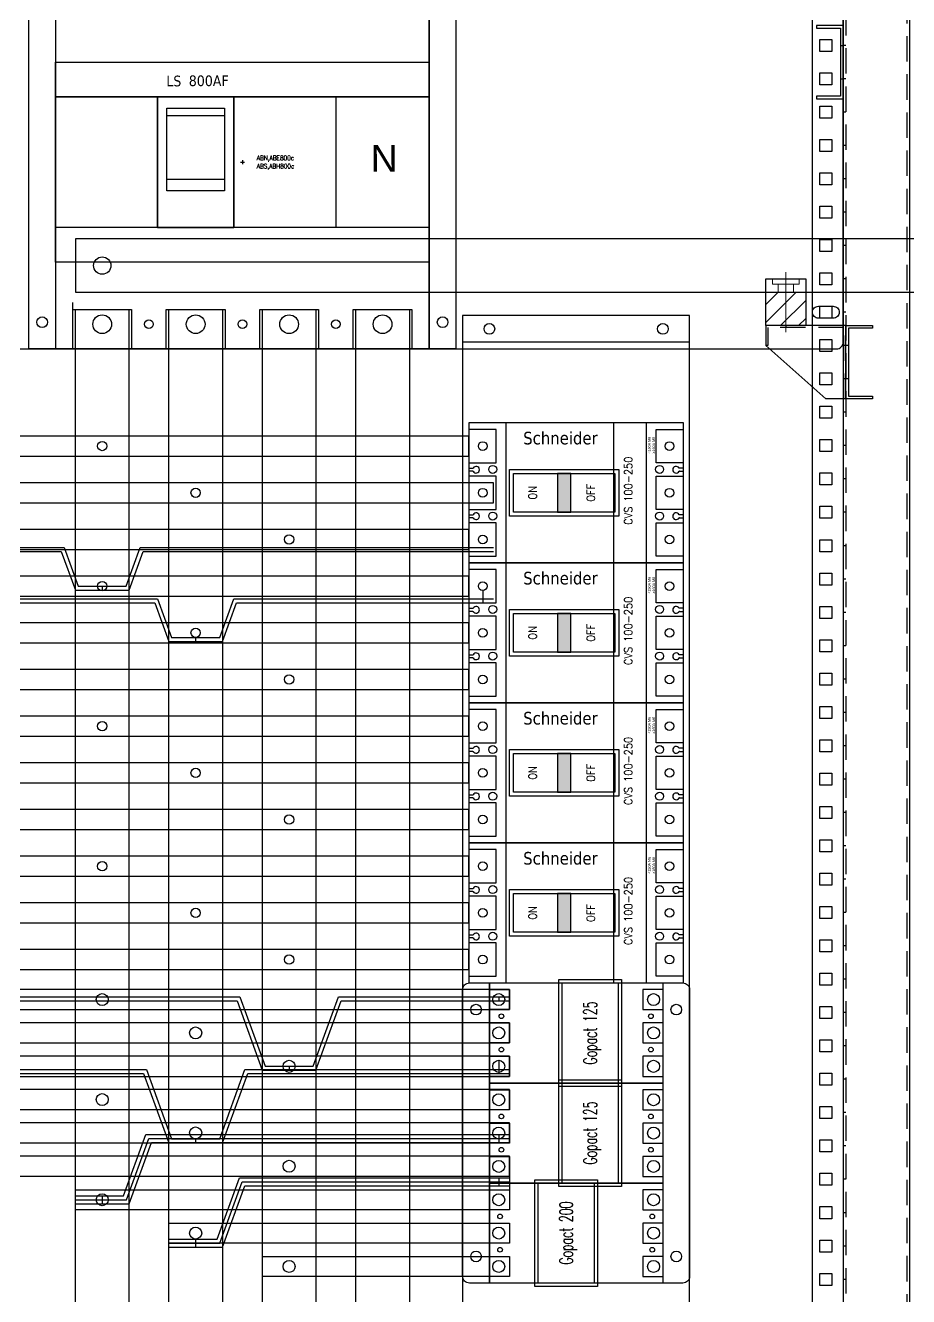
# Model space of a CAD drawing. Header units: millimetres. Extents: x 173893 to 258446, y -176540 to -123824.
# Drawn here: x 195892 to 196554, y -140804 to -139851 of the extents above; entities that cross this region are included whole.
import ezdxf
from ezdxf.enums import TextEntityAlignment as Align

# ---------------------------------------------------------------- set-up
doc = ezdxf.new("R2010")
doc.units = ezdxf.units.MM
doc.header["$LTSCALE"] = 3
doc.linetypes.add('CENTER', pattern=[50.8, 31.75, -6.35, 6.35, -6.35])
doc.linetypes.add('HIDDEN', pattern=[9.525, 6.35, -3.175])
for name, color, linetype in [('@.DM. NÉT CHÍNH', 7, 'Continuous'), ('@.HIDDEN', 8, 'HIDDEN'), ('@.VISIBLE', 7, 'Continuous'), ('Text', 7, 'Continuous'), ('Thiet bi', 7, 'Continuous')]:
    doc.layers.add(name, color=color, linetype=linetype)
for name, color, linetype, lineweight in [('Center', 10, 'CENTER', 9), ('Duonggapra', 2, 'HIDDEN', 13), ('Hatch', 8, 'Continuous', 13)]:
    doc.layers.add(name, color=color, linetype=linetype, lineweight=lineweight)
doc.styles.add('Ann_w01', font='romans.shx', dxfattribs={"width": 0.6, "bigfont": 'chineset.shx'})
doc.styles.add('HW_Standard', font='complex.shx', dxfattribs={"width": 0.9})
doc.styles.get("Standard").update_dxf_attribs({"font": 'arial.ttf'})
doc.styles.add('STYLE1', font='', dxfattribs={"height": 20})
doc.styles.add('Tahoma (Input Text)', font='tahoma.ttf')
doc.styles.add('VietnamArial (Nhap Text)', font='')
doc.styles.get('STYLE1').set_extended_font_data('.VnTeknicalH')
doc.styles.get('VietnamArial (Nhap Text)').set_extended_font_data('.VnArial')

# ---------------------------------------------------------------- blocks, each defined once
blk = doc.blocks.new('Oval 20x9')
at = {"layer": '@.VISIBLE', "color": 2}
blk.add_lwpolyline([(-5.5, -4.5), (5.5, -4.5, 0.414214), (10, 0), (10, 0, 0.414214), (5.5, 4.5), (-5.5, 4.5, 0.414214), (-10, 0), (-10, 0, 0.414214)], format="xyb", close=True, dxfattribs=at)

msp = doc.modelspace()

# ---------------------------------------------------------------- hatches: boundary and pattern name
at = {"layer": 'Hatch'}
h = msp.add_hatch(dxfattribs=at)
h.set_pattern_fill('ANSI31', color=1, scale=3, style=0)
h.set_pattern_definition([(45, (16487.23, 247675.487), (-6.7351921, 6.7351921), [])])
h.paths.add_polyline_path([(196461.97, -140076.4), (196446.97, -140076.4), (196446.97, -140051.4), (196461.97, -140051.4)])
h.paths.add_polyline_path([(196476.97, -140076.4), (196461.97, -140076.4), (196461.97, -140051.4), (196476.97, -140051.4)])
at = {"layer": 'Thiet bi'}
for points in [[(196290.93, -140216.2), (196300.93, -140216.2), (196300.93, -140187.2), (196290.93, -140187.2)], [(196290.93, -140321.2), (196300.93, -140321.2), (196300.93, -140292.2), (196290.93, -140292.2)], [(196290.93, -140426.2), (196300.93, -140426.2), (196300.93, -140397.2), (196290.93, -140397.2)], [(196290.93, -140531.2), (196300.93, -140531.2), (196300.93, -140502.2), (196290.93, -140502.2)]]:
    msp.add_hatch(color=8, dxfattribs=at).paths.add_polyline_path(points)

# ---------------------------------------------------------------- linework, layer by layer
for p, q in [((195914.97, -139813.9), (195914.97, -140093.9)), ((196194.97, -140093.9), (196194.97, -139813.9)), ((195914.97, -139878.9), (196194.97, -139878.9)), ((195914.97, -140028.9), (195914.97, -139878.9)), ((196194.97, -139878.9), (196194.97, -140028.9)), ((196048.47, -139904.9), (195991.47, -139904.9)), ((195998.47, -139975.33), (195998.47, -139913.49)), ((195998.47, -139913.49), (196041.47, -139913.49)), ((196041.47, -139913.49), (196041.47, -139975.33)), ((195998.47, -139919.04), (196041.47, -139919.04)), ((195998.47, -139966.61), (196041.47, -139966.61)), ((196041.47, -139975.33), (195998.47, -139975.33)), ((195991.47, -140002.9), (196048.47, -140002.9)), ((196194.97, -140028.9), (195914.97, -140028.9)), ((196461.97, -140076.4), (196461.97, -140077.9)), ((195914.97, -140093.9), (195927.97, -140093.9)), ((195971.97, -140093.9), (195997.97, -140093.9)), ((196041.97, -140093.9), (196067.97, -140093.9)), ((196111.97, -140093.9), (196137.97, -140093.9)), ((196181.97, -140093.9), (196194.97, -140093.9)), ((196491.97, -140131.4), (196446.97, -140091.4)), ((196448.47, -140091.4), (196446.97, -140091.4)), ((196506.97, -140091.4), (196505.47, -140091.4)), ((196506.97, -140116.4), (196505.47, -140116.4)), ((196506.97, -140131.4), (196491.97, -140131.4))]:
    msp.add_line(p, q)
at = {"color": 3}
for p, q in [((196194.97, -139904.9), (195914.97, -139904.9)), ((195991.47, -139904.9), (195991.47, -140002.9)), ((196048.47, -140002.9), (196048.47, -139904.9)), ((196124.97, -139904.9), (196124.97, -140002.9)), ((196194.97, -140002.9), (195914.97, -140002.9))]:
    msp.add_line(p, q, dxfattribs=at)
at = {"color": 5}
for p, q in [((195991.47, -140002.9), (195991.47, -139904.9)), ((196048.47, -139904.9), (196048.47, -140002.9))]:
    msp.add_line(p, q, dxfattribs=at)
at = {"color": 1}
for p, q in [((196446.97, -140051.4), (196476.97, -140051.4)), ((195927.97, -140093.9), (195927.97, -140059.1)), ((195927.97, -140064.4), (195971.97, -140064.4)), ((195971.97, -140064.4), (195971.97, -140093.9)), ((195997.97, -140093.9), (195997.97, -140064.4)), ((195997.97, -140064.4), (196041.97, -140064.4)), ((196041.97, -140064.4), (196041.97, -140093.9)), ((196067.97, -140093.9), (196067.97, -140064.4)), ((196067.97, -140064.4), (196111.97, -140064.4)), ((196111.97, -140064.4), (196111.97, -140093.9)), ((196137.97, -140093.9), (196137.97, -140064.4)), ((196137.97, -140064.4), (196181.97, -140064.4)), ((196181.97, -140064.4), (196181.97, -140093.9)), ((195971.97, -140093.9), (195927.97, -140093.9)), ((196041.97, -140093.9), (195997.97, -140093.9)), ((196111.97, -140093.9), (196067.97, -140093.9)), ((196181.97, -140093.9), (196137.97, -140093.9))]:
    msp.add_line(p, q, dxfattribs=at)
at = {"color": 7}
for p, q in [((196252.42, -140149.2), (196252.42, -140254.2)), ((196332.9, -140149.2), (196332.9, -140254.2)), ((196357.45, -140149.2), (196357.45, -140254.2)), ((196252.42, -140254.2), (196252.42, -140359.2)), ((196332.9, -140254.2), (196332.9, -140359.2)), ((196357.45, -140254.2), (196357.45, -140359.2)), ((196252.42, -140359.2), (196252.42, -140464.2)), ((196332.9, -140359.2), (196332.9, -140464.2)), ((196357.45, -140359.2), (196357.45, -140464.2)), ((196252.42, -140464.2), (196252.42, -140569.2)), ((196332.9, -140464.2), (196332.9, -140569.2)), ((196357.45, -140464.2), (196357.45, -140569.2))]:
    msp.add_line(p, q, dxfattribs=at)
at = {"color": 3}
msp.add_lwpolyline([(195914.97, -139904.9), (196194.97, -139904.9), (196194.97, -140002.9), (195914.97, -140002.9)], close=True, dxfattribs=at)
at = {"color": 1}
msp.add_lwpolyline([(196446.97, -140041.4), (196476.97, -140041.4), (196476.97, -140076.4), (196446.97, -140076.4)], close=True, dxfattribs=at)
for points in [[(196140.06, -140064.4), (196180.06, -140064.4), (196180.06, -140973.9), (196140.06, -140973.9)], [(196257.93, -140216.2), (196257.93, -140187.2), (196333.93, -140187.2), (196333.93, -140216.2)], [(196257.93, -140321.2), (196257.93, -140292.2), (196333.93, -140292.2), (196333.93, -140321.2)], [(196257.93, -140426.2), (196257.93, -140397.2), (196333.93, -140397.2), (196333.93, -140426.2)], [(196257.93, -140531.2), (196257.93, -140502.2), (196333.93, -140502.2), (196333.93, -140531.2)]]:
    msp.add_lwpolyline(points, close=True)
msp.add_lwpolyline([(196506.97, -140131.4), (196506.97, -140076.4), (196446.97, -140076.4), (196446.97, -140091.4)])
at = {"linetype": 'HIDDEN'}
msp.add_lwpolyline([(196505.47, -140131.4), (196505.47, -140077.9), (196448.47, -140077.9), (196448.47, -140091.4)], dxfattribs=at)
at = {"color": 5}
for points in [[(196254.93, -140219.2), (196254.93, -140184.2), (196336.93, -140184.2), (196336.93, -140219.2)], [(196254.93, -140324.2), (196254.93, -140289.2), (196336.93, -140289.2), (196336.93, -140324.2)], [(196254.93, -140429.2), (196254.93, -140394.2), (196336.93, -140394.2), (196336.93, -140429.2)], [(196254.93, -140534.2), (196254.93, -140499.2), (196336.93, -140499.2), (196336.93, -140534.2)]]:
    msp.add_lwpolyline(points, close=True, dxfattribs=at)
at = {"color": 6}
msp.add_circle((195949.97, -140031.4), 6.5, dxfattribs=at)
at = {"color": 1}
for centre in [(195949.97, -140075.4), (196019.97, -140075.4), (196089.97, -140075.4), (196159.97, -140075.4)]:
    msp.add_circle(centre, 7, dxfattribs=at)
at = {"color": 3}
for centre in [(195984.97, -140075.4), (196054.97, -140075.4), (196124.97, -140075.4)]:
    msp.add_circle(centre, 3.25, dxfattribs=at)
at = {"layer": '@.DM. NÉT CHÍNH', "color": 1}
for p, q in [((196502.97, -139866.4), (196504.97, -139866.4)), ((196506.97, -139866.4), (196504.97, -139866.4)), ((196502.97, -139891.4), (196504.97, -139891.4)), ((196506.97, -139891.4), (196504.97, -139891.4)), ((196506.97, -139916.4), (196504.97, -139916.4)), ((196506.97, -139941.4), (196504.97, -139941.4)), ((196506.97, -139966.4), (196504.97, -139966.4)), ((196506.97, -139991.4), (196504.97, -139991.4)), ((196506.97, -140016.4), (196504.97, -140016.4)), ((196506.97, -140041.4), (196504.97, -140041.4)), ((196506.97, -140066.4), (196504.97, -140066.4)), ((196506.97, -140091.4), (196504.97, -140091.4)), ((196508.97, -140091.4), (196506.97, -140091.4)), ((196506.97, -140116.4), (196504.97, -140116.4)), ((196508.97, -140116.4), (196506.97, -140116.4)), ((196506.97, -140141.4), (196504.97, -140141.4)), ((196506.97, -140166.4), (196504.97, -140166.4)), ((196506.97, -140191.4), (196504.97, -140191.4)), ((196506.97, -140216.4), (196504.97, -140216.4)), ((196506.97, -140241.4), (196504.97, -140241.4)), ((196506.97, -140266.4), (196504.97, -140266.4)), ((196506.97, -140291.4), (196504.97, -140291.4)), ((196506.97, -140316.4), (196504.97, -140316.4)), ((196506.97, -140341.4), (196504.97, -140341.4)), ((196506.97, -140366.4), (196504.97, -140366.4)), ((196506.97, -140391.4), (196504.97, -140391.4)), ((196506.97, -140416.4), (196504.97, -140416.4)), ((196506.97, -140441.4), (196504.97, -140441.4)), ((196506.97, -140466.4), (196504.97, -140466.4)), ((196506.97, -140491.4), (196504.97, -140491.4)), ((196506.97, -140516.4), (196504.97, -140516.4)), ((196506.97, -140541.4), (196504.97, -140541.4)), ((196506.97, -140566.4), (196504.97, -140566.4)), ((196506.97, -140591.4), (196504.97, -140591.4)), ((196506.97, -140616.4), (196504.97, -140616.4)), ((196506.97, -140641.4), (196504.97, -140641.4)), ((196506.97, -140666.4), (196504.97, -140666.4)), ((196506.97, -140691.4), (196504.97, -140691.4)), ((196506.97, -140716.4), (196504.97, -140716.4)), ((196506.97, -140741.4), (196504.97, -140741.4)), ((196506.97, -140766.4), (196504.97, -140766.4)), ((196506.97, -140791.4), (196504.97, -140791.4))]:
    msp.add_line(p, q, dxfattribs=at)
at = {"layer": '@.DM. NÉT CHÍNH', "color": 1, "linetype": 'Continuous'}
for p, q in [((195949.97, -140271.7), (195949.97, -140274.7)), ((196246.97, -140682.7), (196246.97, -140688.7)), ((195949.97, -140728.7), (195949.97, -140734.7))]:
    msp.add_line(p, q, dxfattribs=at)
at = {"layer": '@.DM. NÉT CHÍNH', "linetype": 'Continuous'}
for p, q in [((196234.97, -140274.95), (196234.97, -140284.2)), ((196234.97, -140281.2), (196234.97, -140284.2)), ((196019.97, -140310.2), (196019.97, -140313.2)), ((196246.97, -140627.2), (196246.97, -140637.14)), ((196019.97, -140686.14), (196019.97, -140689.14)), ((196254.97, -140714.2), (196254.97, -140724.2)), ((196246.97, -140715.2), (196246.97, -140721.2)), ((196019.97, -140761.2), (196019.97, -140767.2))]:
    msp.add_line(p, q, dxfattribs=at)
at = {"layer": '@.DM. NÉT CHÍNH'}
msp.add_lwpolyline([(196504.97, -139066.4), (196504.97, -141166.4), (196554.97, -141166.4), (196554.97, -139066.4)], close=True, dxfattribs=at)
at = {"layer": '@.DM. NÉT CHÍNH', "linetype": 'HIDDEN'}
msp.add_lwpolyline([(196506.97, -139068.4), (196506.97, -141164.4), (196552.97, -141164.4), (196552.97, -139068.4)], close=True, dxfattribs=at)
at = {"layer": '@.DM. NÉT CHÍNH', "color": 1}
for points in [[(196484.97, -139906.4), (196504.97, -139906.4), (196504.97, -139851.4), (196484.97, -139851.4), (196484.97, -139853.4), (196502.97, -139853.4), (196502.97, -139904.4), (196484.97, -139904.4)], [(196526.97, -140131.4), (196506.97, -140131.4), (196506.97, -140076.4), (196526.97, -140076.4), (196526.97, -140078.4), (196508.97, -140078.4), (196508.97, -140129.4), (196526.97, -140129.4)]]:
    msp.add_lwpolyline(points, close=True, dxfattribs=at)
at = {"layer": '@.DM. NÉT CHÍNH', "color": 1, "linetype": 'Continuous'}
for points in [[(195866.97, -140242.7), (195921.41, -140242.7), (195931.97, -140271.7), (195967.97, -140271.7), (195978.52, -140242.7), (196242.97, -140242.7)], [(195866.97, -140245.7), (195919.31, -140245.7), (195929.87, -140274.7), (195970.07, -140274.7), (195980.62, -140245.7), (196242.97, -140245.7)], [(195929.87, -140731.7), (195929.87, -140731.7), (195968.07, -140731.7), (195984.81, -140685.7), (196254.97, -140685.7)], [(195929.97, -140728.7), (195965.97, -140728.7), (195982.71, -140682.7), (196254.97, -140682.7)], [(195929.77, -140734.7), (195970.17, -140734.7), (195986.91, -140688.7), (196254.97, -140688.7)]]:
    msp.add_lwpolyline(points, dxfattribs=at)
at = {"layer": '@.DM. NÉT CHÍNH', "linetype": 'Continuous'}
for points in [[(195999.77, -140767.2), (196040.17, -140767.2), (196056.91, -140721.2), (196254.97, -140721.2)], [(195999.87, -140764.2), (195999.87, -140764.2), (196038.07, -140764.2), (196054.81, -140718.2), (196254.97, -140718.2)], [(195999.97, -140761.2), (196035.97, -140761.2), (196052.71, -140715.2), (196254.97, -140715.2)]]:
    msp.add_lwpolyline(points, dxfattribs=at)
at = {"layer": '@.HIDDEN', "linetype": 'HIDDEN'}
for p, q in [((196054.97, -139952.4), (196054.97, -139955.4)), ((196053.47, -139953.9), (196056.47, -139953.9))]:
    msp.add_line(p, q, dxfattribs=at)
at = {"layer": '@.VISIBLE', "color": 151}
msp.add_line((196481.97, -141066.4), (196481.97, -139166.4), dxfattribs=at)
at = {"layer": '@.VISIBLE'}
for p, q in [((195914.97, -139813.9), (195914.97, -140093.9)), ((196194.97, -139813.9), (196194.97, -140093.9)), ((195632.97, -140093.9), (196476.97, -140093.9)), ((196389.97, -140088.9), (196219.97, -140088.9)), ((196239.97, -140569.2), (196239.97, -140794.2)), ((196294.47, -140644.2), (196294.47, -140569.2)), ((196336.47, -140569.2), (196336.47, -140644.2)), ((196369.97, -140569.2), (196369.97, -140794.2)), ((196239.97, -140574.2), (196254.97, -140574.2)), ((196254.97, -140574.2), (196254.97, -140589.2)), ((196354.97, -140574.2), (196354.97, -140589.2)), ((196369.97, -140574.2), (196354.97, -140574.2)), ((196254.97, -140589.2), (196239.97, -140589.2)), ((196354.97, -140589.2), (196369.97, -140589.2)), ((196239.97, -140599.2), (196254.97, -140599.2)), ((196254.97, -140599.2), (196254.97, -140614.2)), ((196354.97, -140599.2), (196354.97, -140614.2)), ((196369.97, -140599.2), (196354.97, -140599.2)), ((196254.97, -140614.2), (196239.97, -140614.2)), ((196354.97, -140614.2), (196369.97, -140614.2)), ((196239.97, -140624.2), (196254.97, -140624.2)), ((196254.97, -140624.2), (196254.97, -140639.2)), ((196354.97, -140624.2), (196354.97, -140639.2)), ((196369.97, -140624.2), (196354.97, -140624.2)), ((196254.97, -140639.2), (196239.97, -140639.2)), ((196294.47, -140719.2), (196294.47, -140644.2)), ((196336.47, -140644.2), (196336.47, -140719.2)), ((196354.97, -140639.2), (196369.97, -140639.2)), ((196239.97, -140649.2), (196254.97, -140649.2)), ((196254.97, -140649.2), (196254.97, -140664.2)), ((196354.97, -140649.2), (196354.97, -140664.2)), ((196369.97, -140649.2), (196354.97, -140649.2)), ((196254.97, -140664.2), (196239.97, -140664.2)), ((196354.97, -140664.2), (196369.97, -140664.2)), ((196239.97, -140674.2), (196254.97, -140674.2)), ((196254.97, -140674.2), (196254.97, -140689.2)), ((196354.97, -140674.2), (196354.97, -140689.2)), ((196369.97, -140674.2), (196354.97, -140674.2)), ((196254.97, -140689.2), (196239.97, -140689.2)), ((196354.97, -140689.2), (196369.97, -140689.2)), ((196239.97, -140699.2), (196254.97, -140699.2)), ((196254.97, -140699.2), (196254.97, -140714.2)), ((196354.97, -140699.2), (196354.97, -140714.2)), ((196369.97, -140699.2), (196354.97, -140699.2)), ((196254.97, -140714.2), (196239.97, -140714.2)), ((196354.97, -140714.2), (196369.97, -140714.2)), ((196239.97, -140724.2), (196254.97, -140724.2)), ((196254.97, -140724.2), (196254.97, -140739.2)), ((196276.47, -140794.2), (196276.47, -140719.2)), ((196318.47, -140719.2), (196318.47, -140794.2)), ((196354.97, -140724.2), (196354.97, -140739.2)), ((196369.97, -140724.2), (196354.97, -140724.2)), ((196254.97, -140739.2), (196239.97, -140739.2)), ((196354.97, -140739.2), (196369.97, -140739.2)), ((196239.97, -140749.2), (196254.97, -140749.2)), ((196254.97, -140749.2), (196254.97, -140764.2)), ((196354.97, -140749.2), (196354.97, -140764.2)), ((196369.97, -140749.2), (196354.97, -140749.2)), ((196254.97, -140764.2), (196239.97, -140764.2)), ((196354.97, -140764.2), (196369.97, -140764.2)), ((196239.97, -140774.2), (196254.97, -140774.2)), ((196254.97, -140774.2), (196254.97, -140789.2)), ((196354.97, -140774.2), (196354.97, -140789.2)), ((196369.97, -140774.2), (196354.97, -140774.2)), ((196254.97, -140789.2), (196239.97, -140789.2)), ((196354.97, -140789.2), (196369.97, -140789.2))]:
    msp.add_line(p, q, dxfattribs=at)
at = {"layer": '@.VISIBLE', "color": 4}
for p, q in [((196246.97, -140579.7), (196246.97, -140582.7)), ((196089.97, -140631.7), (196089.97, -140634.7))]:
    msp.add_line(p, q, dxfattribs=at)
at = {"layer": '@.VISIBLE', "color": 2}
msp.add_line((196246.97, -140634.14), (196246.97, -140637.14), dxfattribs=at)
at = {"layer": '@.VISIBLE'}
for points in [[(196214.97, -139813.9), (196214.97, -140093.9), (195894.97, -140093.9), (195894.97, -139813.9)], [(196389.97, -140068.9), (196219.97, -140068.9), (196219.97, -140853.9), (196389.97, -140853.9)], [(196369.97, -140569.2), (196369.97, -140644.2), (196239.97, -140644.2), (196239.97, -140569.2)], [(196369.97, -140644.2), (196369.97, -140719.2), (196239.97, -140719.2), (196239.97, -140644.2)], [(196369.97, -140719.2), (196369.97, -140794.2), (196239.97, -140794.2), (196239.97, -140719.2)]]:
    msp.add_lwpolyline(points, close=True, dxfattribs=at)
msp.add_lwpolyline([(196476.97, -140093.9), (196499.97, -140093.9, 0.414214), (196504.97, -140088.9), (196504.97, -139818.9, 0.414214), (196499.97, -139813.9), (196476.97, -139813.9)], format="xyb", dxfattribs=at)
at = {"layer": '@.VISIBLE', "color": 151}
for points in [[(196487.47, -139861.9), (196496.47, -139861.9), (196496.47, -139870.9), (196487.47, -139870.9)], [(196487.47, -139886.9), (196496.47, -139886.9), (196496.47, -139895.9), (196487.47, -139895.9)], [(196487.47, -139911.9), (196496.47, -139911.9), (196496.47, -139920.9), (196487.47, -139920.9)], [(196487.47, -139936.9), (196496.47, -139936.9), (196496.47, -139945.9), (196487.47, -139945.9)], [(196487.47, -139961.9), (196496.47, -139961.9), (196496.47, -139970.9), (196487.47, -139970.9)], [(196487.47, -139986.9), (196496.47, -139986.9), (196496.47, -139995.9), (196487.47, -139995.9)], [(196487.47, -140011.9), (196496.47, -140011.9), (196496.47, -140020.9), (196487.47, -140020.9)], [(196487.47, -140036.9), (196496.47, -140036.9), (196496.47, -140045.9), (196487.47, -140045.9)], [(196487.47, -140061.9), (196496.47, -140061.9), (196496.47, -140070.9), (196487.47, -140070.9)], [(196487.47, -140086.9), (196496.47, -140086.9), (196496.47, -140095.9), (196487.47, -140095.9)], [(196487.47, -140111.9), (196496.47, -140111.9), (196496.47, -140120.9), (196487.47, -140120.9)], [(196487.47, -140136.9), (196496.47, -140136.9), (196496.47, -140145.9), (196487.47, -140145.9)], [(196487.47, -140161.9), (196496.47, -140161.9), (196496.47, -140170.9), (196487.47, -140170.9)], [(196487.47, -140186.9), (196496.47, -140186.9), (196496.47, -140195.9), (196487.47, -140195.9)], [(196487.47, -140211.9), (196496.47, -140211.9), (196496.47, -140220.9), (196487.47, -140220.9)], [(196487.47, -140236.9), (196496.47, -140236.9), (196496.47, -140245.9), (196487.47, -140245.9)], [(196487.47, -140261.9), (196496.47, -140261.9), (196496.47, -140270.9), (196487.47, -140270.9)], [(196487.47, -140286.9), (196496.47, -140286.9), (196496.47, -140295.9), (196487.47, -140295.9)], [(196487.47, -140311.9), (196496.47, -140311.9), (196496.47, -140320.9), (196487.47, -140320.9)], [(196487.47, -140336.9), (196496.47, -140336.9), (196496.47, -140345.9), (196487.47, -140345.9)], [(196487.47, -140361.9), (196496.47, -140361.9), (196496.47, -140370.9), (196487.47, -140370.9)], [(196487.47, -140386.9), (196496.47, -140386.9), (196496.47, -140395.9), (196487.47, -140395.9)], [(196487.47, -140411.9), (196496.47, -140411.9), (196496.47, -140420.9), (196487.47, -140420.9)], [(196487.47, -140436.9), (196496.47, -140436.9), (196496.47, -140445.9), (196487.47, -140445.9)], [(196487.47, -140461.9), (196496.47, -140461.9), (196496.47, -140470.9), (196487.47, -140470.9)], [(196487.47, -140486.9), (196496.47, -140486.9), (196496.47, -140495.9), (196487.47, -140495.9)], [(196487.47, -140511.9), (196496.47, -140511.9), (196496.47, -140520.9), (196487.47, -140520.9)], [(196487.47, -140536.9), (196496.47, -140536.9), (196496.47, -140545.9), (196487.47, -140545.9)], [(196487.47, -140561.9), (196496.47, -140561.9), (196496.47, -140570.9), (196487.47, -140570.9)], [(196487.47, -140586.9), (196496.47, -140586.9), (196496.47, -140595.9), (196487.47, -140595.9)], [(196487.47, -140611.9), (196496.47, -140611.9), (196496.47, -140620.9), (196487.47, -140620.9)], [(196487.47, -140636.9), (196496.47, -140636.9), (196496.47, -140645.9), (196487.47, -140645.9)], [(196487.47, -140661.9), (196496.47, -140661.9), (196496.47, -140670.9), (196487.47, -140670.9)], [(196487.47, -140686.9), (196496.47, -140686.9), (196496.47, -140695.9), (196487.47, -140695.9)], [(196487.47, -140711.9), (196496.47, -140711.9), (196496.47, -140720.9), (196487.47, -140720.9)], [(196487.47, -140736.9), (196496.47, -140736.9), (196496.47, -140745.9), (196487.47, -140745.9)], [(196487.47, -140761.9), (196496.47, -140761.9), (196496.47, -140770.9), (196487.47, -140770.9)], [(196487.47, -140786.9), (196496.47, -140786.9), (196496.47, -140795.9), (196487.47, -140795.9)]]:
    msp.add_lwpolyline(points, close=True, dxfattribs=at)
at = {"layer": '@.VISIBLE', "color": 1}
for points in [[(196674.97, -140051.4), (196674.97, -140011.4), (195929.97, -140011.4), (195929.97, -140051.4)], [(195929.97, -140064.4), (195969.97, -140064.4), (195969.97, -140868.7), (195929.97, -140868.7)], [(196224.47, -140174.2), (196224.47, -140159.2), (195864.97, -140159.2), (195864.97, -140174.2)], [(196224.47, -140279.2), (196224.47, -140264.2), (195864.97, -140264.2), (195864.97, -140279.2)], [(196224.47, -140384.2), (196224.47, -140369.2), (195864.97, -140369.2), (195864.97, -140384.2)], [(196224.47, -140489.2), (196224.47, -140474.2), (195864.97, -140474.2), (195864.97, -140489.2)], [(196338.97, -140566.7), (196338.97, -140646.7), (196291.97, -140646.7), (196291.97, -140566.7)], [(196254.97, -140589.2), (196254.97, -140574.2), (195854.97, -140574.2), (195854.97, -140589.2)], [(196338.97, -140641.7), (196338.97, -140721.7), (196291.97, -140721.7), (196291.97, -140641.7)], [(196254.97, -140664.14), (196254.97, -140649.14), (195854.97, -140649.14), (195854.97, -140664.14)], [(195929.97, -140739.2), (195929.97, -140724.2), (196254.97, -140724.2), (196254.97, -140739.2)], [(196320.97, -140716.7), (196320.97, -140796.7), (196273.97, -140796.7), (196273.97, -140716.7)]]:
    msp.add_lwpolyline(points, close=True, dxfattribs=at)
at = {"layer": '@.VISIBLE', "color": 2}
for points in [[(195999.97, -140064.4), (196039.97, -140064.4), (196039.97, -140868.7), (195999.97, -140868.7)], [(196242.97, -140209.2), (196242.97, -140194.2), (195866.97, -140194.2), (195866.97, -140209.2)], [(196224.47, -140314.2), (196224.47, -140299.2), (195864.97, -140299.2), (195864.97, -140314.2)], [(196224.47, -140419.2), (196224.47, -140404.2), (195864.97, -140404.2), (195864.97, -140419.2)], [(196224.47, -140524.2), (196224.47, -140509.2), (195864.97, -140509.2), (195864.97, -140524.2)], [(196254.97, -140614.2), (196254.97, -140599.2), (195854.97, -140599.2), (195854.97, -140614.2)], [(196254.97, -140689.14), (196254.97, -140674.14), (195854.97, -140674.14), (195854.97, -140689.14)], [(195999.97, -140764.2), (195999.97, -140749.2), (196254.97, -140749.2), (196254.97, -140764.2)]]:
    msp.add_lwpolyline(points, close=True, dxfattribs=at)
at = {"layer": '@.VISIBLE', "color": 4}
for points in [[(196069.97, -140064.4), (196109.97, -140064.4), (196109.97, -140868.7), (196069.97, -140868.7)], [(196224.47, -140244.2), (196224.47, -140229.2), (195864.97, -140229.2), (195864.97, -140244.2)], [(196224.47, -140349.2), (196224.47, -140334.2), (195864.97, -140334.2), (195864.97, -140349.2)], [(196224.47, -140454.2), (196224.47, -140439.2), (195864.97, -140439.2), (195864.97, -140454.2)], [(196224.47, -140559.2), (196224.47, -140544.2), (195864.97, -140544.2), (195864.97, -140559.2)], [(196254.97, -140639.2), (196254.97, -140624.2), (195854.97, -140624.2), (195854.97, -140639.2)], [(196254.97, -140714.14), (196254.97, -140699.14), (195854.97, -140699.14), (195854.97, -140714.14)], [(196069.97, -140789.2), (196069.97, -140774.2), (196254.97, -140774.2), (196254.97, -140789.2)]]:
    msp.add_lwpolyline(points, close=True, dxfattribs=at)
at = {"layer": '@.VISIBLE', "color": 2}
for points in [[(195866.97, -140281.2), (195991.41, -140281.2), (196001.97, -140310.2), (196037.97, -140310.2), (196048.52, -140281.2), (196242.97, -140281.2)], [(195866.97, -140284.2), (195989.31, -140284.2), (195999.87, -140313.2), (196040.07, -140313.2), (196050.62, -140284.2), (196242.97, -140284.2)], [(195854.97, -140634.14), (195983.04, -140634.14), (196001.97, -140686.14), (196037.97, -140686.14), (196056.9, -140634.14), (196254.97, -140634.14)], [(195854.97, -140637.14), (195980.94, -140637.14), (195999.87, -140689.14), (196040.07, -140689.14), (196059, -140637.14), (196254.97, -140637.14)]]:
    msp.add_lwpolyline(points, dxfattribs=at)
at = {"layer": '@.VISIBLE'}
msp.add_lwpolyline([(196389.97, -140574.2), (196389.97, -140789.2, -0.414214), (196384.97, -140794.2), (196224.97, -140794.2, -0.414214), (196219.97, -140789.2), (196219.97, -140574.2, -0.414214), (196224.97, -140569.2), (196384.97, -140569.2, -0.414214)], format="xyb", close=True, dxfattribs=at)
at = {"layer": '@.VISIBLE', "color": 4}
for points in [[(195854.97, -140579.7), (196053.04, -140579.7), (196071.97, -140631.7), (196107.97, -140631.7), (196126.9, -140579.7), (196254.97, -140579.7)], [(195854.97, -140582.7), (196050.94, -140582.7), (196069.87, -140634.7), (196110.07, -140634.7), (196129, -140582.7), (196254.97, -140582.7)]]:
    msp.add_lwpolyline(points, dxfattribs=at)
at = {"layer": '@.VISIBLE', "color": 2}
for centre, radius in [((195904.97, -140073.9), 4), ((196204.97, -140073.9), 4), ((196239.97, -140078.9), 4), ((196369.97, -140078.9), 4), ((196019.97, -140201.7), 3.5), ((196019.97, -140306.7), 3.5), ((196019.97, -140411.7), 3.5), ((196019.97, -140516.7), 3.5), ((196229.97, -140589.2), 4), ((196379.97, -140589.2), 4), ((196019.97, -140606.7), 4.5), ((196019.97, -140681.64), 4.5), ((196019.97, -140756.7), 4.5), ((196229.97, -140774.2), 4), ((196379.97, -140774.2), 4)]:
    msp.add_circle(centre, radius, dxfattribs=at)
at = {"layer": '@.VISIBLE', "color": 1}
for centre, radius in [((195949.97, -140166.7), 3.5), ((195949.97, -140271.7), 3.5), ((195949.97, -140376.7), 3.5), ((195949.97, -140481.7), 3.5), ((195949.97, -140581.7), 4.5), ((195949.97, -140656.64), 4.5), ((195949.97, -140731.7), 4.5)]:
    msp.add_circle(centre, radius, dxfattribs=at)
at = {"layer": '@.VISIBLE', "color": 4}
for centre, radius in [((196089.97, -140236.7), 3.5), ((196089.97, -140341.7), 3.5), ((196089.97, -140446.7), 3.5), ((196089.97, -140551.7), 3.5), ((196089.97, -140631.7), 4.5), ((196089.97, -140706.64), 4.5), ((196089.97, -140781.7), 4.5)]:
    msp.add_circle(centre, radius, dxfattribs=at)
at = {"layer": '@.VISIBLE'}
for centre, radius in [((196246.97, -140581.7), 4.5), ((196362.97, -140581.7), 4.5), ((196248.97, -140594.2), 1.75), ((196360.97, -140594.2), 1.75), ((196246.97, -140606.7), 4.5), ((196362.97, -140606.7), 4.5), ((196248.97, -140619.2), 1.75), ((196360.97, -140619.2), 1.75), ((196246.97, -140631.7), 4.5), ((196362.97, -140631.7), 4.5), ((196246.97, -140656.7), 4.5), ((196362.97, -140656.7), 4.5), ((196248.97, -140669.2), 1.75), ((196360.97, -140669.2), 1.75), ((196246.97, -140681.7), 4.5), ((196362.97, -140681.7), 4.5), ((196248.97, -140694.2), 1.75), ((196360.97, -140694.2), 1.75), ((196246.97, -140706.7), 4.5), ((196362.97, -140706.7), 4.5), ((196246.97, -140731.7), 4.5), ((196362.97, -140731.7), 4.5), ((196247.97, -140744.2), 1.75), ((196361.97, -140744.2), 1.75), ((196246.97, -140756.7), 4.5), ((196362.97, -140756.7), 4.5), ((196247.97, -140769.2), 1.75), ((196361.97, -140769.2), 1.75), ((196246.97, -140781.7), 4.5), ((196362.97, -140781.7), 4.5)]:
    msp.add_circle(centre, radius, dxfattribs=at)
at = {"layer": 'Center', "color": 1, "ltscale": 0.5}
msp.add_line((196461.97, -140081.4), (196461.97, -140036.4), dxfattribs=at)
at = {"layer": 'Duonggapra', "color": 1, "ltscale": 10}
for p, q in [((196456.22, -140051.4), (196456.22, -140045.4)), ((196467.72, -140051.4), (196467.72, -140045.4))]:
    msp.add_line(p, q, dxfattribs=at)
msp.add_lwpolyline([(196451.97, -140041.4), (196451.97, -140045.4), (196471.97, -140045.4), (196471.97, -140041.4)], dxfattribs=at)
at = {"layer": 'Thiet bi', "color": 0, "linetype": 'Continuous', "lineweight": -3}
for p, q in [((196224.47, -140183.3), (196227.57, -140183.3)), ((196227.57, -140185.62), (196224.47, -140185.62)), ((196227.57, -140185.62), (196224.47, -140185.62)), ((196227.57, -140183.3), (196227.86, -140183.3)), ((196227.57, -140185.62), (196227.86, -140185.62)), ((196382.37, -140183.3), (196382.08, -140183.3)), ((196382.37, -140185.62), (196382.08, -140185.62)), ((196385.47, -140183.3), (196382.37, -140183.3)), ((196382.37, -140185.62), (196385.47, -140185.62)), ((196382.37, -140185.62), (196385.47, -140185.62)), ((196224.47, -140218.17), (196227.57, -140218.17)), ((196227.57, -140218.17), (196227.86, -140218.17)), ((196382.37, -140218.17), (196382.08, -140218.17)), ((196385.47, -140218.17), (196382.37, -140218.17)), ((196227.57, -140220.49), (196224.47, -140220.49)), ((196227.57, -140220.49), (196227.86, -140220.49)), ((196382.37, -140220.49), (196382.08, -140220.49)), ((196382.37, -140220.49), (196385.47, -140220.49)), ((196224.47, -140288.3), (196227.57, -140288.3)), ((196227.57, -140290.62), (196224.47, -140290.62)), ((196227.57, -140290.62), (196224.47, -140290.62)), ((196227.57, -140288.3), (196227.86, -140288.3)), ((196227.57, -140290.62), (196227.86, -140290.62)), ((196382.37, -140288.3), (196382.08, -140288.3)), ((196382.37, -140290.62), (196382.08, -140290.62)), ((196385.47, -140288.3), (196382.37, -140288.3)), ((196382.37, -140290.62), (196385.47, -140290.62)), ((196382.37, -140290.62), (196385.47, -140290.62)), ((196224.47, -140323.17), (196227.57, -140323.17)), ((196227.57, -140323.17), (196227.86, -140323.17)), ((196382.37, -140323.17), (196382.08, -140323.17)), ((196385.47, -140323.17), (196382.37, -140323.17)), ((196227.57, -140325.49), (196224.47, -140325.49)), ((196227.57, -140325.49), (196227.86, -140325.49)), ((196382.37, -140325.49), (196382.08, -140325.49)), ((196382.37, -140325.49), (196385.47, -140325.49)), ((196224.47, -140393.3), (196227.57, -140393.3)), ((196227.57, -140395.62), (196224.47, -140395.62)), ((196227.57, -140395.62), (196224.47, -140395.62)), ((196227.57, -140393.3), (196227.86, -140393.3)), ((196227.57, -140395.62), (196227.86, -140395.62)), ((196382.37, -140393.3), (196382.08, -140393.3)), ((196382.37, -140395.62), (196382.08, -140395.62)), ((196385.47, -140393.3), (196382.37, -140393.3)), ((196382.37, -140395.62), (196385.47, -140395.62)), ((196382.37, -140395.62), (196385.47, -140395.62)), ((196224.47, -140428.17), (196227.57, -140428.17)), ((196227.57, -140428.17), (196227.86, -140428.17)), ((196382.37, -140428.17), (196382.08, -140428.17)), ((196385.47, -140428.17), (196382.37, -140428.17)), ((196227.57, -140430.49), (196224.47, -140430.49)), ((196227.57, -140430.49), (196227.86, -140430.49)), ((196382.37, -140430.49), (196382.08, -140430.49)), ((196382.37, -140430.49), (196385.47, -140430.49)), ((196224.47, -140498.3), (196227.57, -140498.3)), ((196227.57, -140500.62), (196224.47, -140500.62)), ((196227.57, -140500.62), (196224.47, -140500.62)), ((196227.57, -140498.3), (196227.86, -140498.3)), ((196227.57, -140500.62), (196227.86, -140500.62)), ((196382.37, -140498.3), (196382.08, -140498.3)), ((196382.37, -140500.62), (196382.08, -140500.62)), ((196385.47, -140498.3), (196382.37, -140498.3)), ((196382.37, -140500.62), (196385.47, -140500.62)), ((196382.37, -140500.62), (196385.47, -140500.62)), ((196224.47, -140533.17), (196227.57, -140533.17)), ((196227.57, -140533.17), (196227.86, -140533.17)), ((196382.37, -140533.17), (196382.08, -140533.17)), ((196385.47, -140533.17), (196382.37, -140533.17)), ((196227.57, -140535.49), (196224.47, -140535.49)), ((196227.57, -140535.49), (196227.86, -140535.49)), ((196382.37, -140535.49), (196382.08, -140535.49)), ((196382.37, -140535.49), (196385.47, -140535.49))]:
    msp.add_line(p, q, dxfattribs=at)
at = {"layer": 'Thiet bi', "color": 0}
for points in [[(196224.47, -140254.2), (196385.47, -140254.2), (196385.47, -140149.2), (196224.47, -140149.2)], [(196224.47, -140359.2), (196385.47, -140359.2), (196385.47, -140254.2), (196224.47, -140254.2)], [(196224.47, -140464.2), (196385.47, -140464.2), (196385.47, -140359.2), (196224.47, -140359.2)], [(196224.47, -140569.2), (196385.47, -140569.2), (196385.47, -140464.2), (196224.47, -140464.2)]]:
    msp.add_lwpolyline(points, close=True, dxfattribs=at)
at = {"layer": 'Thiet bi', "color": 1}
for points in [[(196224.47, -140179.2), (196244.97, -140179.2), (196244.97, -140154.2), (196224.47, -140154.2)], [(196385.47, -140179.2), (196364.97, -140179.2), (196364.97, -140154.2), (196385.47, -140154.2)], [(196224.47, -140214.2), (196244.97, -140214.2), (196244.97, -140189.2), (196224.47, -140189.2)], [(196385.47, -140214.2), (196364.97, -140214.2), (196364.97, -140189.2), (196385.47, -140189.2)], [(196224.47, -140249.2), (196244.97, -140249.2), (196244.97, -140224.2), (196224.47, -140224.2)], [(196385.47, -140249.2), (196364.97, -140249.2), (196364.97, -140224.2), (196385.47, -140224.2)], [(196224.47, -140284.2), (196244.97, -140284.2), (196244.97, -140259.2), (196224.47, -140259.2)], [(196385.47, -140284.2), (196364.97, -140284.2), (196364.97, -140259.2), (196385.47, -140259.2)], [(196224.47, -140319.2), (196244.97, -140319.2), (196244.97, -140294.2), (196224.47, -140294.2)], [(196385.47, -140319.2), (196364.97, -140319.2), (196364.97, -140294.2), (196385.47, -140294.2)], [(196224.47, -140354.2), (196244.97, -140354.2), (196244.97, -140329.2), (196224.47, -140329.2)], [(196385.47, -140354.2), (196364.97, -140354.2), (196364.97, -140329.2), (196385.47, -140329.2)], [(196224.47, -140389.2), (196244.97, -140389.2), (196244.97, -140364.2), (196224.47, -140364.2)], [(196385.47, -140389.2), (196364.97, -140389.2), (196364.97, -140364.2), (196385.47, -140364.2)], [(196224.47, -140424.2), (196244.97, -140424.2), (196244.97, -140399.2), (196224.47, -140399.2)], [(196385.47, -140424.2), (196364.97, -140424.2), (196364.97, -140399.2), (196385.47, -140399.2)], [(196224.47, -140459.2), (196244.97, -140459.2), (196244.97, -140434.2), (196224.47, -140434.2)], [(196385.47, -140459.2), (196364.97, -140459.2), (196364.97, -140434.2), (196385.47, -140434.2)], [(196224.47, -140494.2), (196244.97, -140494.2), (196244.97, -140469.2), (196224.47, -140469.2)], [(196385.47, -140494.2), (196364.97, -140494.2), (196364.97, -140469.2), (196385.47, -140469.2)], [(196224.47, -140529.2), (196244.97, -140529.2), (196244.97, -140504.2), (196224.47, -140504.2)], [(196385.47, -140529.2), (196364.97, -140529.2), (196364.97, -140504.2), (196385.47, -140504.2)], [(196224.47, -140564.2), (196244.97, -140564.2), (196244.97, -140539.2), (196224.47, -140539.2)], [(196385.47, -140564.2), (196364.97, -140564.2), (196364.97, -140539.2), (196385.47, -140539.2)]]:
    msp.add_lwpolyline(points, dxfattribs=at)
at = {"layer": 'Thiet bi'}
for points in [[(196300.93, -140216.2), (196300.93, -140187.2), (196290.93, -140187.2), (196290.93, -140216.2)], [(196300.93, -140321.2), (196300.93, -140292.2), (196290.93, -140292.2), (196290.93, -140321.2)], [(196300.93, -140426.2), (196300.93, -140397.2), (196290.93, -140397.2), (196290.93, -140426.2)], [(196300.93, -140531.2), (196300.93, -140502.2), (196290.93, -140502.2), (196290.93, -140531.2)]]:
    msp.add_lwpolyline(points, close=True, dxfattribs=at)
at = {"layer": 'Thiet bi', "color": 1}
for centre in [(196234.97, -140166.7), (196374.97, -140166.7), (196234.97, -140201.7), (196374.97, -140201.7), (196234.97, -140236.7), (196374.97, -140236.7), (196234.97, -140271.7), (196374.97, -140271.7), (196234.97, -140306.7), (196374.97, -140306.7), (196234.97, -140341.7), (196374.97, -140341.7), (196234.97, -140376.7), (196374.97, -140376.7), (196234.97, -140411.7), (196374.97, -140411.7), (196234.97, -140446.7), (196374.97, -140446.7), (196234.97, -140481.7), (196374.97, -140481.7), (196234.97, -140516.7), (196374.97, -140516.7), (196234.97, -140551.7), (196374.97, -140551.7)]:
    msp.add_circle(centre, 3.25, dxfattribs=at)
at = {"layer": 'Thiet bi', "color": 3}
for centre in [(196242.47, -140184.2), (196367.47, -140184.2), (196242.47, -140219.2), (196367.47, -140219.2), (196242.47, -140289.2), (196367.47, -140289.2), (196242.47, -140324.2), (196367.47, -140324.2), (196242.47, -140394.2), (196367.47, -140394.2), (196242.47, -140429.2), (196367.47, -140429.2), (196242.47, -140499.2), (196367.47, -140499.2), (196242.47, -140534.2), (196367.47, -140534.2)]:
    msp.add_circle(centre, 3, dxfattribs=at)
at = {"layer": 'Thiet bi', "color": 0, "linetype": 'Continuous', "lineweight": -3}
for centre, start, end in [((196230.07, -140184.46), 207.71905, 152.28095), ((196379.87, -140184.46), 27.71905, 332.28095), ((196230.07, -140219.33), 207.71905, 152.28095), ((196379.87, -140219.33), 27.71905, 332.28095), ((196230.07, -140289.46), 207.71905, 152.28095), ((196379.87, -140289.46), 27.71905, 332.28095), ((196230.07, -140324.33), 207.71905, 152.28095), ((196379.87, -140324.33), 27.71905, 332.28095), ((196230.07, -140394.46), 207.71905, 152.28095), ((196379.87, -140394.46), 27.71905, 332.28095), ((196230.07, -140429.33), 207.71905, 152.28095), ((196379.87, -140429.33), 27.71905, 332.28095), ((196230.07, -140499.46), 207.71905, 152.28095), ((196379.87, -140499.46), 27.71905, 332.28095), ((196230.07, -140534.33), 207.71905, 152.28095), ((196379.87, -140534.33), 27.71905, 332.28095)]:
    msp.add_arc(centre, 2.5, start, end, dxfattribs=at)

# ---------------------------------------------------------------- block references
at = {"layer": '@.VISIBLE', "xscale": -1}
msp.add_blockref('Oval 20x9', (196491.97, -140066.4), dxfattribs=at)

# ---------------------------------------------------------------- texts
at = {"color": 251, "style": 'HW_Standard', "width": 0.9}
for s, p in [('ABN,ABE800c', (196065.72, -139952.5)), ('ABS,ABH800c', (196065.72, -139958.66))]:
    msp.add_text(s, height=3.5, dxfattribs=at).set_placement(p)
at = {"color": 7, "char_height": 2, "attachment_point": 1, "rotation": 90, "style": 'STYLE1'}
for insert in [(196358.78, -140172.33), (196358.78, -140277.33), (196358.78, -140382.33), (196358.78, -140487.33)]:
    msp.add_mtext_dynamic_manual_height_columns('{\\fCandara|b0|i0|c0|p34;\\C256;≤}150A M6\\P{\\fCandara|b0|i0|c0|p34;\\C256;≥}160A M8', width=27.7918, gutter_width=7.5, heights=[0], dxfattribs=dict(at, insert=insert))
at = {"layer": '@.VISIBLE', "color": 115, "style": 'Ann_w01', "width": 0.6}
for s, p in [('Gopact 125', (196315.47, -140606.7)), ('Gopact 125', (196315.47, -140681.7)), ('Gopact 200', (196297.47, -140756.7))]:
    msp.add_text(s, height=10, rotation=90, dxfattribs=at).set_placement(p, align=Align.MIDDLE_CENTER)
at = {"layer": 'Text', "style": 'VietnamArial (Nhap Text)'}
msp.add_text('N', height=20, dxfattribs=at).set_placement((196151.07, -139961.07))
at = {"layer": 'Text', "char_height": 8, "attachment_point": 1, "style": 'Tahoma (Input Text)'}
for s, insert in [('LS', (195997.97, -139889.06)), ('800AF', (196014.81, -139888.89))]:
    msp.add_mtext_dynamic_manual_height_columns(s, width=11.0147, gutter_width=1, heights=[0], dxfattribs=dict(at, insert=insert))
at = {"layer": 'Thiet bi', "style": 'HW_Standard', "width": 0.9}
for p in [(196344.06, -140198.4), (196344.06, -140303.4), (196344.06, -140408.4), (196344.06, -140513.4)]:
    msp.add_text('CVS 100-250 ', height=6, rotation=90, dxfattribs=at).set_placement(p, align=Align.MIDDLE_CENTER)
at = {"layer": 'Thiet bi', "color": 3, "style": 'HW_Standard', "width": 0.9}
for p in [(196272.41, -140201.76), (196272.41, -140306.76), (196272.41, -140411.76), (196272.41, -140516.76)]:
    msp.add_text('ON', height=6, rotation=90, dxfattribs=at).set_placement(p, align=Align.MIDDLE_CENTER)
at = {"layer": 'Thiet bi', "color": 1, "style": 'HW_Standard', "width": 0.9}
for p in [(196315.96, -140201.76), (196315.96, -140306.76), (196315.96, -140411.76), (196315.96, -140516.76)]:
    msp.add_text('OFF', height=6, rotation=90, dxfattribs=at).set_placement(p, align=Align.MIDDLE_CENTER)
at = {"layer": 'Thiet bi', "color": 4, "char_height": 9.45, "attachment_point": 1}
for insert in [(196265.3, -140156.01), (196265.3, -140261.01), (196265.3, -140366.01), (196265.3, -140471.01)]:
    msp.add_mtext_dynamic_manual_height_columns('{\\fTahoma|b0|i0|c0|p34;\\C114;\\c4758291;Schneider}', width=9.45, gutter_width=0.15, heights=[0], dxfattribs=dict(at, insert=insert))

doc.saveas('drawing.dxf')
